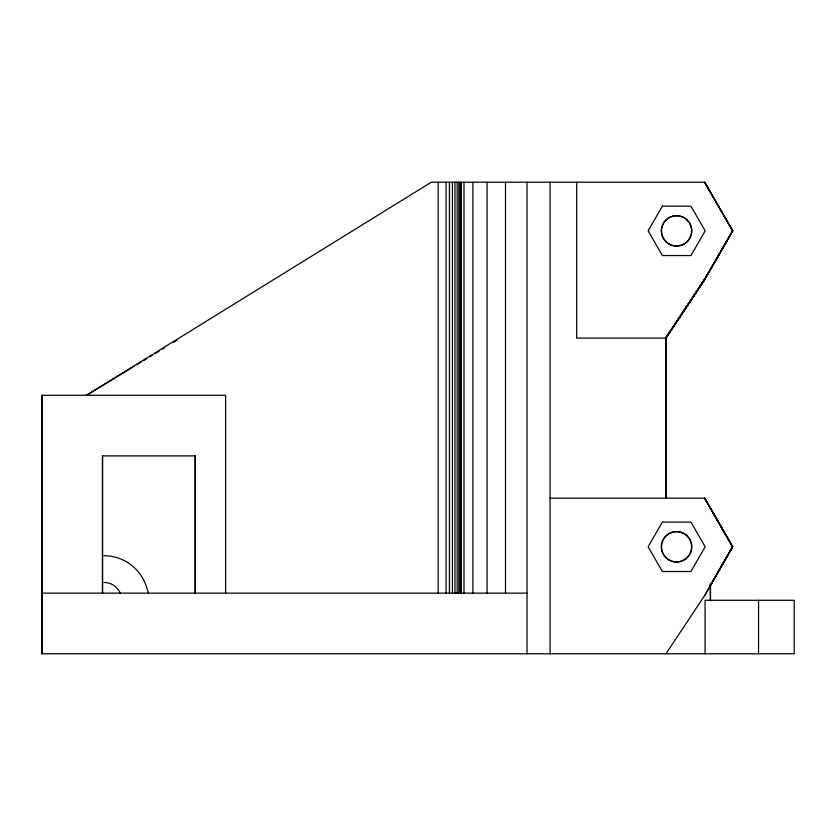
<?xml version="1.0" encoding="UTF-8"?>
<svg xmlns="http://www.w3.org/2000/svg" width="836" height="836" viewBox="0 0 836 836"><rect width="100%" height="100%" fill="white"/><g stroke="black" fill="none" stroke-linecap="round" stroke-linejoin="round"><path stroke-width="1.25" d="M134.523 366.095L86.536 395.271L431.261 182.227L704.738 182.227L732.733 230.861L704.738 279.496L665.958 337.828L665.958 498.172L665.895 338.099L704.738 279.496L732.817 230.861L704.539 182.227L732.535 230.861L704.539 279.496L665.686 338.225M710.401 585.263L732.535 546.807L704.539 498.172L732.618 546.807L704.738 595.441L665.958 653.773M665.686 338.099L704.539 279.496L732.618 230.861M710.412 585.263L732.618 546.807L704.738 498.172L550.078 498.172M704.738 595.441L732.817 546.807L704.738 498.172M665.874 338.225L704.738 279.496M665.769 337.828L704.539 279.496M136.749 364.736L141.211 362.03M143.447 360.671L146.791 358.634M150.135 356.596L152.371 355.237M155.715 353.2L159.07 351.172M162.414 349.135L164.65 347.776M173.574 342.352L176.918 340.315M41.999 593.152L527.014 593.152M148.536 593.152L147.021 588.753A44.569 44.569 0 0 0 103.967 555.721M758.545 600.29L758.545 653.773M710.527 583.737L710.527 600.29M710.328 584.009L710.328 600.802M705.062 653.773L705.062 600.29L794.2 600.29L794.2 653.773L41.8 653.773L41.8 395.271L225.615 395.271L225.615 593.152M665.958 337.828L665.958 498.172L665.895 338.099L576.704 338.099L576.704 182.227M648.579 230.088L648.579 231.635M550.078 182.227L550.078 653.773M527.014 182.227L527.014 653.773M505.508 182.227L505.508 593.152M487.054 182.227L487.054 593.152M472.883 182.227L472.883 593.152M463.98 182.227L463.98 593.152M460.166 182.227L460.166 593.152M458.87 182.227L458.87 593.152M457.146 182.227L457.146 593.152M454.993 182.227L454.993 593.152M452.422 182.227L452.422 593.152M449.444 182.227L449.444 593.152M446.069 182.227L446.069 593.152M438.189 182.227L438.189 593.152M195.31 593.152L195.31 455.881L102.41 455.881L102.41 593.152M195.112 455.881L195.112 593.152M102.609 455.881L102.609 593.152M41.999 395.271L41.999 653.773M103.967 582.462A17.828 17.828 0 0 1 120.436 593.466M662.394 206.158L648.13 230.861L662.394 255.565L690.923 255.565L705.176 230.861L690.923 206.158L662.394 206.158M662.394 522.103L648.13 546.807L662.394 571.51L690.923 571.51L705.176 546.807L690.923 522.103L662.394 522.103M461.023 593.152L461.023 182.227L460.939 593.152M665.749 241.583A15.152 15.152 0 0 0 691.1 234.791A15.152 15.152 0 0 0 672.541 216.231A15.152 15.152 0 0 0 665.749 241.583M668.884 559.932A15.152 15.152 0 0 0 691.612 546.807A15.152 15.152 0 0 0 668.884 533.681A15.152 15.152 0 0 0 668.884 559.932M669.082 559.932A15.152 15.152 0 0 0 691.811 546.807A15.152 15.152 0 0 0 669.082 533.681A15.152 15.152 0 0 0 669.082 559.932M669.082 243.987A15.152 15.152 0 0 0 691.811 230.861A15.152 15.152 0 0 0 669.082 217.736A15.152 15.152 0 0 0 669.082 243.987"/></g></svg>
